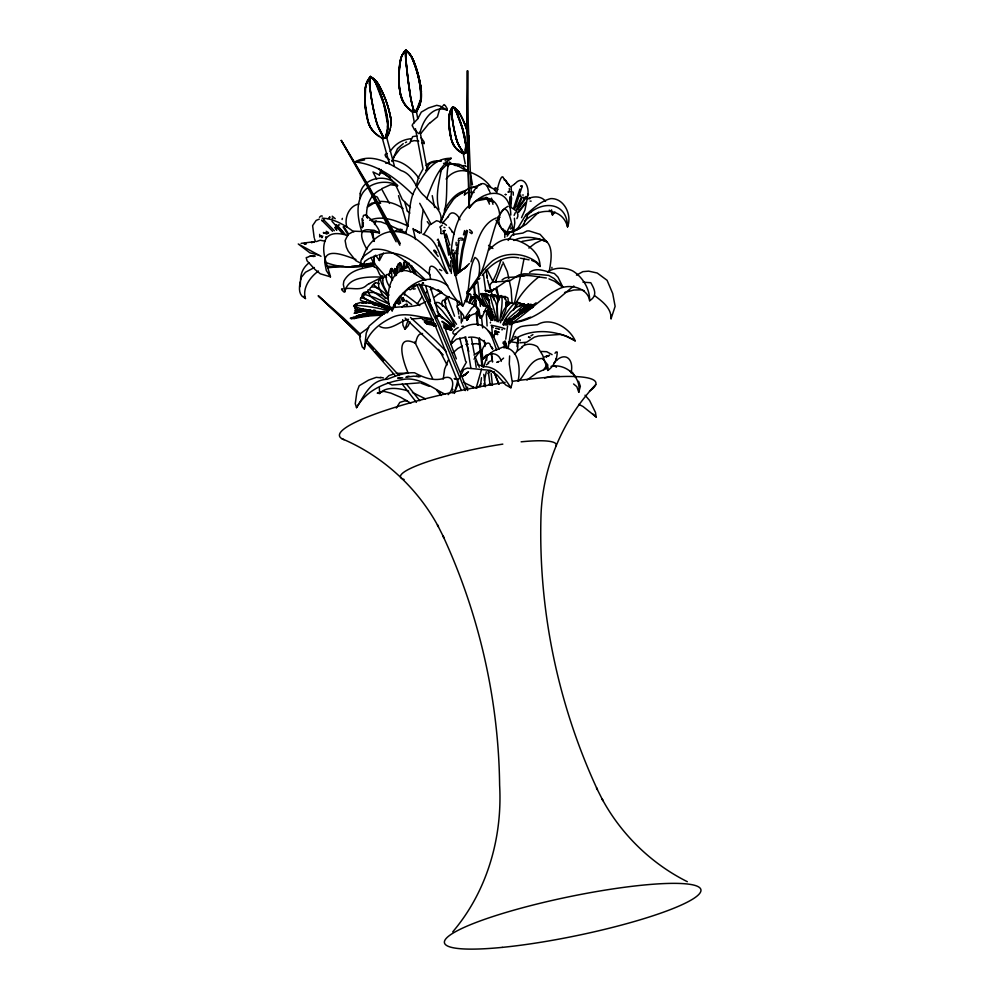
<?xml version="1.0" encoding="UTF-8"?>
<svg xmlns="http://www.w3.org/2000/svg" width="999" height="999" viewBox="0 0 999 999"><rect width="100%" height="100%" fill="white"/><g stroke="black" fill="none" stroke-linecap="round" stroke-linejoin="round"><path stroke-width="1.5" d="M509.915 196.84L509.79 203.858M510.651 196.578L510.526 203.696M385.751 137.862C391.658 123.114 383.391 98.189 375.412 82.143A22.14 12.775 84.4 0 0 372.714 78.646L370.167 76.536L371.241 77.085A22.677 22.215 12.2 0 1 379.008 85.402L379.046 85.352A22.677 22.215 11.3 0 0 371.253 77.11L370.354 76.611L367.932 80.195A22.14 21.666 15.8 0 0 365.896 85.215L365.597 87.3M471.416 196.716L468.256 123.227L467.507 70.654L467.157 123.327L469.38 206.081M396.453 275.237L396.453 274.488A35.152 32.268 -67.6 0 1 396.566 272.252M401.548 271.466A35.152 8.666 82.9 0 1 401.498 270.03C402.073 261.701 398.576 258.479 399.088 270.929M467.507 70.654L466.983 123.426L468.981 206.618M469.006 144.368A22.84 22.34 -38.2 0 0 468.656 136.576L468.556 136.601A84.753 82.917 -37.3 0 0 459.503 113.187A17.17 16.796 -38.2 0 0 453.521 107.193L452.722 106.868L451.073 109.665A16.771 16.371 -42.8 0 0 449.637 113.586C448.613 127.085 448.389 145.554 461.975 153.084M450.736 255.145L450.886 252.647M484.565 296.029L483.828 294.205L485.939 295.891M449.612 113.549L449.138 124.5L451.223 138.362M520.129 340.771L520.079 339.685M372.053 263.174L362.874 264.41L355.644 260.527L348.176 251.111L346.341 247.115L345.117 240.572L348.039 234.478L353.971 231.181L372.702 231.98L372.802 235.364M459.278 151.161L463.573 153.584L456.793 149.176L457.892 150.362M465.684 148.739L465.909 147.078M507.504 232.342C500.936 231.756 496.378 220.779 500.199 214.136M335.227 218.694L332.205 216.184M511.438 190.984L511.026 186.726L509.415 186.276M492.195 317.37C492.944 312.35 473.576 280.357 487.687 299.563A29.958 26.511 15.4 0 1 488.586 301.099L489.735 303.309M499.1 298.239L499.388 296.416A5.332 3.422 27.9 0 1 499.8 295.879L501.323 295.567L501.81 297.153M527.747 195.392C529.607 187.362 523.788 174.45 515.384 183.317M412 104.071L411.064 100.162A29.408 5.445 81.2 0 1 409.665 92.183A108.666 20.105 81.2 0 1 405.819 60.127A22.015 4.071 81.2 0 1 405.519 50.774L405.582 50.012L408.266 52.697M391.433 270.741L391.633 268.369L392.57 269.305A6.494 2.847 -78.7 0 1 392.757 269.98L392.807 270.467M420.841 99.051C421.441 84.415 417.357 69.743 411.338 56.518A21.503 15.972 85.9 0 0 408.416 52.61L405.806 49.987L403.196 53.409A21.503 20.117 72.2 0 0 400.999 58.117C397.914 76.099 395.679 101.523 413.099 112.113M400.611 60.14C398.264 73.676 397.415 90.422 404.145 103.571M506.443 304.395L505.869 309.19A32.418 3.209 -73.3 0 1 505.619 310.339L500.349 322.789M381.231 137.6L383.042 138.911L374.2 132.617L370.517 127.335L368.132 121.566L365.085 103.234L365.572 87.388M408.466 52.685L408.316 52.61A21.503 16.496 86.2 0 1 411.338 56.518C417.033 69.855 421.341 84.44 420.591 99.063M510.801 215.01C510.327 185.951 483.728 188.724 469.293 207.954C466.271 200.412 480.257 174.088 487.712 187.2M387.525 128.234L387.412 125.999M450.649 257.917L450.711 256.418M511.413 191.721L510.976 197.29M532.929 334.628L530.844 335.926M383.379 253.122L379.42 260.527L379.895 254.795M382.667 280.444L383.429 284.977A36.326 26.586 3.4 0 0 383.991 286.626L386.613 291.795A38.749 9.403 45.4 0 0 387.387 292.957L389.061 295.18M518.506 337.812C515.946 338.399 520.604 350.587 514.448 354.058M504.757 237.525L505.019 232.043L504.82 233.504M557.18 352.297C557.205 359.153 553.758 366.483 547.814 370.429L547.752 364.847L543.219 359.34M387.575 130.282L387.837 121.878A25.824 14.898 84.4 0 0 386.988 115.597A95.117 54.883 84.4 0 0 376.91 84.803A22.34 12.887 84.4 0 0 370.379 76.773L370.592 76.723M490.397 322.914L490.459 322.178M394.98 270.554L394.942 268.818L394.243 273.376M404.458 295.117L404.72 292.083M457.48 272.577L457.33 256.106L458.941 240.21M465.459 151.661L465.559 148.614L465.059 152.922M456.506 253.097L456.281 268.406M505.694 343.481L505.906 347.689M321.079 236.026L319.742 236.95L319.655 234.378M405.769 50.762L405.769 50.025L406.506 50.712A22.015 20.742 71.6 0 1 413.074 59.653A108.666 102.41 71.6 0 1 421.353 91.359L421.241 91.396A29.408 27.71 71.6 0 1 421.166 99.663L420.304 103.496M440.484 222.765C443.993 210.227 431.431 204.033 424.737 196.179C415.347 188.786 413.673 174.388 400.974 170.529C387.113 161.988 370.904 152.959 354.782 162.013C377.56 164.098 397.003 178.958 412.824 194.568M510.614 200.961L510.839 197.864M511.613 197.765L510.851 207.193M517.07 346.665L517.37 342.42M396.553 272.252C397.015 269.693 396.965 262.987 399.45 263.311M465.472 150.075L465.559 147.14M523.164 197.253L523.926 198.277L524.425 197.352M461.014 312.362L461.326 323.014M382.679 280.344L383.029 278.409M452.722 390.234L452.797 389.285M387.812 128.084L385.427 137.887M480.357 386.675L481.468 377.709M456.593 251.748L456.943 247.715M361.9 303.184L362.063 303.172A29.545 27.035 -28.3 0 1 363.911 303.109L366.071 302.472M401.423 270.492L401.835 267.282L401.261 271.453M527.697 196.054L524.962 210.077L521.528 217.67M379.345 387.575L379.583 393.506L377.26 393.156L383.778 391.346L390.821 393.094L400.374 397.152L410.764 403.146M525.062 306.231L517.532 313.961A32.418 21.054 -70.3 0 0 516.583 314.822L508.266 321.403M573.588 383.966L576.823 386.663L578.771 392.232L580.344 386.301L578.608 381.256M440.334 222.415C450.012 204.508 444.655 183.154 448.364 164.286M458.529 273.239L461.975 249.475L466.583 230.319L467.507 231.044L462.962 250.012L459.677 272.24M497.664 302.26A29.958 13.824 72.6 0 1 497.977 300.936C505.594 285.302 500.499 317.832 499.625 320.804M444.08 214.285L444.48 213.549M401.123 270.941L401.148 264.385M507.629 325.761L505.744 339.198M512.3 321.765L508.116 348.688M314.348 267.52L305.494 272.24L300.649 278.159L300.2 286.601M374.101 256.044L373.676 259.203M403.896 270.254L404.395 262.262L403.072 270.642M420.904 133.416L428.334 124.313A7.193 3.521 -53.2 0 1 429.558 123.189A8.117 3.559 -51.3 0 1 430.407 122.602M452.834 107.48L452.997 106.806L451.073 109.678A16.771 16.421 -33.6 0 0 449.625 113.574L449.775 113.611M496.99 321.616L497.377 308.841A32.418 17.37 -74.2 0 0 497.215 307.63L495.804 302.572A29.958 25.262 -15.7 0 0 495.192 301.086C483.379 281.668 497.415 315.259 495.829 320.08M385.764 138.049L387.162 132.193M362.749 226.074L363.012 223.888L362.575 226.81M420.791 97.028A25.075 18.631 85.9 0 0 420.654 90.884A92.345 68.619 85.9 0 0 412.637 59.378A21.691 16.109 85.9 0 0 405.706 50.3L405.169 50.912A22.015 16.633 86 0 0 404.37 52.585M390.696 127.11L390.909 124.9A30.282 29.67 12.2 0 0 390.447 116.683A111.925 109.64 12.2 0 0 379.046 85.39L379.046 85.352A111.925 109.678 11.3 0 1 390.434 116.721A30.282 29.67 11.3 0 1 390.909 124.95M509.49 186.601L509.74 186.301M389.21 275.249L389.935 271.104A6.494 2.11 -80.5 0 1 390.209 270.267L390.846 268.669L391.483 269.018M441.471 168.631C439.123 182.168 435.114 195.816 438.948 209.54M300.811 279.757C300.374 273.014 303.896 266.721 309.24 262.7M374.026 256.543L374.163 264.91L374.7 263.574L373.701 259.902M365.884 85.252L365.896 85.19A22.14 21.728 7.6 0 1 367.932 80.195L370.442 76.486L371.441 78.084M364.897 95.867L364.935 99.488M365.384 107.005L365.272 103.259M368.119 121.603L368.119 121.603A25.824 25.262 15.8 0 0 370.454 127.447M518.381 340.996L518.331 339.498M387.375 130.132L385.614 137.949M504.857 230.344L505.207 231.418M396.878 271.353L397.09 270.329M571.103 372.952C574.325 358.004 564.073 350.699 553.796 363.174M462.375 321.141L462.674 318.968M527.16 215.522C541.833 199.987 567.345 201.736 567.532 226.885C572.265 215.472 564.423 198.077 550.811 198.601C540.696 201.061 533.104 208.591 525.374 215.347M503.808 324.313C502.897 320.642 532.055 301.161 519.73 305.706M390.222 287.138C385.277 282.442 383.454 267.757 391.446 278.022A36.326 13.112 80.5 0 1 392.307 279.37L392.582 279.882M443.256 379.133L444.58 369.368L448.251 360.115M465.322 233.242L465.646 232.155M486.038 291.433L487.987 290.422M402.172 270.18L404.033 262L404.295 262.899M394.53 274.076L394.905 271.428A6.494 1.199 -80.8 0 0 395.005 270.504M496.665 193.244C496.74 190.871 501.411 170.879 503.683 178.496M452.385 392.907L452.497 392.207M423.189 210.215L421.503 221.204L421.241 232.992M386.288 136.026L394.355 165.834M419.817 103.034C426.236 83.367 409.078 129.483 419.692 105.195M419.98 133.254C422.352 120.891 432.717 104.558 447.09 110.102L447.29 108.816L445.317 105.619L444.093 104.583L443.419 105.207M408.179 373.077C403.871 363.698 393.256 332.38 415.509 343.269C416.595 339.36 417.545 333.167 422.565 333.504M469.767 302.235L472.377 297.09M362.462 258.828C365.921 245.167 377.934 232.655 392.083 231.506M386.064 136.001L386.001 137.425M453.371 107.48A16.921 9.216 68.3 0 0 452.859 106.955L453.459 107.28L452.797 106.943A17.083 16.696 -38.2 0 1 459.515 113.324A84.753 82.917 -37.3 0 1 468.668 136.676A22.84 22.34 -37.3 0 1 469.018 144.468L468.756 146.004L468.981 144.343A22.84 22.34 -37.3 0 0 468.631 136.551L468.543 136.576M509.19 188.611L509.602 189.61M387.412 295.254C387.187 292.869 375.087 275.112 383.454 278.034M396.778 271.403L397.177 269.056M440.734 222.103L443.806 214.91M401.123 270.567L401.685 268.519M362.312 227.672L362.325 218.394M524.138 258.217L521.178 273.239M497.677 302.272L497.115 307.068A32.418 5.844 -79.6 0 1 497.04 308.266L498.314 321.803M420.804 101.573L421.191 99.45L419.68 105.357L420.317 103.334M376.623 179.246L372.989 171.953L379.308 174.962C380.282 169.93 386.089 175.812 388.798 176.636M390.659 126.935L389.086 132.967L386.263 138.237L387.312 136.388M549.225 271.366C550.924 261.938 553.733 247.365 545.916 240.884M362.375 227.535L362.787 225.462M371.84 286.101L373.489 284.453L378.109 288.898M454.358 393.419L458.042 379.632M504.008 347.927L504.87 343.556M379.033 85.577A22.552 22.103 11.3 0 0 370.404 76.711L370.367 76.686A22.552 22.09 12.2 0 1 379.033 85.577L378.971 85.489A111.925 109.678 11.3 0 1 390.472 116.846A30.282 29.67 11.3 0 1 390.946 125.075A30.282 29.67 12.2 0 0 390.484 116.858M381.118 169.48L379.308 174.962M456.143 242.345C455.219 247.715 458.916 246.478 458.366 242.083M360.227 193.219C363.748 176.748 388.074 173.239 397.627 185.752L390.534 184.74L381.543 188.774L389.448 203.434M484.415 380.781L486.288 371.69M514.685 302.073L520.754 275.187M425.861 280.107C410.714 266.808 395.179 246.728 372.739 249.45C368.681 253.821 360.552 255.831 360.739 262.887L362.175 264.747L362.3 266.783L362.662 265.097M393.731 272.702L394.73 268.519L394.88 269.318M445.804 303.371L444.23 300.237L446.004 299.288M405.669 232.779C410.926 218.306 407.567 201.91 415.671 188.586M492.957 204.308L491.496 198.164M458.042 150.125L459.165 151.361M523.976 223.626L527.072 217.195L527.272 214.161L524.525 217.045L518.306 227.51L513.461 231.918L514.797 222.927L514.41 218.269M511.738 319.767L507.967 322.827L509.34 324.725M408.316 271.166C390.397 265.397 382.954 300.2 392.145 310.839C393.606 300.836 402.16 293.906 409.528 287.999M505.019 299.225L505.307 296.441L503.384 296.628A5.332 3.559 9.6 0 0 502.734 297.103L502.597 297.19M610.839 315.234L611.051 318.756L615.134 306.331L612.699 293.481L607.08 280.307L597.252 273.027L588.648 271.141L582.892 271.653L576.46 275.15M360.09 193.731L360.164 198.489M443.206 231.019L445.204 230.469L443.231 231.044L449.912 252.385M413.074 112.075L408.029 108.454L404.208 103.409M396.578 268.481L395.579 273.401A29.183 22.44 83.7 0 0 395.379 275.237M421.066 97.015A25.075 19.231 86.2 0 0 420.954 90.859A92.345 70.817 86.2 0 0 412.824 59.366A21.691 16.633 86.2 0 0 405.694 50.3L403.209 53.409A21.503 20.38 71 0 0 400.961 58.129L400.487 60.127M470.129 300.037L470.979 295.542A6.306 4.333 -51 0 0 470.891 294.817L469.592 293.556M325.512 237.213L326.061 236.751L326.198 237.5M368.656 327.61L359.827 334.003L359.852 338.549L362.237 346.99L364.335 349.026L366.233 333.067L369.106 326.036L382.654 314.548L391.97 308.042M469.443 192.295C467.445 191.221 463.536 196.753 464.722 193.706L464.797 190.859L469.255 188.112M383.004 136.875L384.103 138.461L377.997 126.411A30.282 12.662 72 0 1 375.512 118.394A111.925 46.791 72 0 1 369.842 86.513L369.88 86.364A22.677 9.478 72 0 1 370.279 77.16L370.567 76.661M389.061 274.45L391.009 270.766L391.421 272.64M429.57 269.568C429.395 262.65 436.163 268.032 437.45 270.492C446.728 281.718 451.136 296.715 462.712 306.193C471.84 291.483 466.783 271.291 474.975 257.455C480.919 260.289 479.92 270.866 478.446 277.123M385.964 137.25L386.313 135.876L386.113 137.387M463.536 153.659L460.564 152.11M518.019 381.306C520.891 368.718 518.968 347.764 502.672 347.202L493.419 351.011L482.879 359.103L482.005 351.173M392.008 278.396L391.546 271.166C394.218 269.181 395.304 273.876 395.616 275.824M370.017 77.485L370.442 76.436L370.067 77.26A22.677 9.403 72 0 0 369.73 86.401A22.552 9.428 72 0 1 370.379 76.711L370.404 76.698A22.552 9.353 72 0 0 369.88 86.513L369.905 86.401A111.925 46.791 72 0 0 375.587 118.207A30.282 12.662 72 0 0 378.072 126.224L384.178 138.274M370.229 77.46L370.467 76.573L372.714 78.646A22.14 12.125 83.9 0 1 375.324 82.155L383.916 104.745L387.6 124.026M469.705 301.71L469.255 303.396M369.867 86.413L369.805 86.389A111.925 46.441 72 0 0 375.399 118.269A30.282 12.562 72 0 0 377.872 126.286L382.217 135.427M429.046 168.244L425.961 170.579L428.596 165.072L430.644 162.999L441.034 160.552M390.272 128.933L388.274 134.803M396.765 267.757L397.152 266.583L397.614 267.257M501.098 259.752L496.653 273.102L492.382 282.168M466.733 150.025L466.046 152.422L466.92 150.1M466.783 150.162L466.009 152.298L466.808 150M470.979 261.888C476.386 246.341 479.233 224.85 496.316 217.932M391.333 271.104L392.132 269.98L393.618 271.316M365.871 110.577L365.397 106.943M388.823 275.2L390.047 272.265L391.333 272.015M500.874 317.158L502.11 313.511M455.244 378.633C451.673 378.034 458.079 380.457 459.215 378.534L463.773 369.53L467.145 368.107L490.409 370.367L497.052 374.987L505.669 384.927L510.901 387.774L512.35 382.704L509.29 364.086L509.627 355.944M507.23 306.468L508.129 302.597A24.875 14.323 -42.2 0 0 508.254 301.448L508.004 298.401A5.332 3.546 20.1 0 0 507.567 297.677L505.544 296.89M429.607 269.405L429.183 272.203L430.631 279.108M374.513 224.488L376.099 220.841M378.584 280.469L378.633 286.201A30.145 22.989 1.3 0 0 379.021 287.625L380.956 292.12A32.155 9.765 46 0 0 381.556 293.132L384.677 297.452M407.704 321.341L404.97 329.295L402.934 325.174L402.672 319.618M440.834 229.27L440.834 233.054M454.557 316.246L447.614 297.502L448.951 296.541M426.635 198.876C432.355 184.141 437.824 167.894 451.248 158.317C433.166 157.705 424.063 173.801 416.358 187.437M342.769 288.886L341.583 288.911L341.795 289.822L343.806 291.933L344.867 291.758C348.189 275.562 369.68 277.023 382.704 277.01L382.904 275.936C378.109 277.21 379.308 268.032 374.275 266.82M513.623 208.316L519.88 189.061M514.772 208.916L522.252 186.064M373.726 262.375L373.089 261.438M490.422 296.104C492.132 292.02 494.68 297.802 494.205 300.15M502.497 264.148L495.279 281.918M336.725 225.262L335.826 225.612L336.201 224.837M483.778 366.496L487.699 354.682M493.556 336.95L495.741 331.918M521.203 304.283A5.332 1.374 -19 0 1 522.152 303.958L520.604 303.484M416.208 186.151L418.431 177.36L423.027 168.931L415.434 128.671M424.038 234.003L429.508 225.137L436.588 220.704L443.069 222.652L446.491 225.212M466.371 301.848L469.168 294.081L467.495 294.068M370.816 264.76L371.578 264.81M482.155 350.774C482.729 345.891 489.235 338.798 490.684 346.378M494.018 288.636C494.118 291.146 487.3 293.356 487.549 290.434M503.546 343.394L504.308 345.08L505.369 345.229C503.234 335.414 507.392 345.841 506.918 348.464M505.307 341.283L504.557 341.72M383.129 278.084L385.177 276.273M415.959 111.863L419.405 104.808L420.067 100.936M421.79 318.344L422.789 319.38M488.511 300.999L489.91 306.056A32.418 19.655 -81.7 0 1 490.247 307.305L493.706 317.582L493.356 315.01M595.766 384.578C562.112 420.042 542.207 468.056 540.958 516.933C538.411 610.614 558.029 704.695 597.439 789.697L596.503 787.874L602.946 800.686L601.96 798.738C621.091 834.252 651.248 863.673 687.337 881.692M362.3 266.783L364.835 261.313L369.48 258.254M482.729 294.143L483.816 294.63M378.633 280.307L380.332 278.846M379.583 393.506C386.089 385.976 399.837 388.236 408.678 391.146M516.895 218.631C520.566 212.425 513.661 208.791 509.253 206.593M406.88 261.888L405.544 268.019L408.029 267.183M364.335 349.026C366.233 334.353 378.309 324.176 390.809 318.057C403.496 311.201 418.019 316.995 431.306 318.544M465.884 153.109L467.869 148.863M467.332 150.412L467.894 148.888M467.095 318.906L467.407 318.144M531.168 201.136L530.057 201.111M392.382 160.127L397.502 148.676L403.246 143.656M466.908 320.342L468.818 316.308M502.185 313.311L503.059 311.288A32.418 9.203 -78.1 0 1 503.558 310.302L506.131 306.531A29.958 21.166 57.9 0 1 507.055 305.532L511.563 302.697M418.918 107.143L419.617 105.22M409.902 321.803L408.229 325.761L404.97 329.295M458.966 240.447L458.079 240.21M453.496 107.155A17.17 16.796 -37.3 0 1 459.478 113.199L459.503 113.249A84.753 82.892 -38.2 0 1 468.668 136.676A22.84 22.34 -38.2 0 1 469.018 144.468M514.135 215.359L515.309 212.65M516.495 209.99L522.19 197.527M479.32 276.011C489.348 261.676 502.922 163.399 513.773 235.352M516.92 207.043L521.49 197.115M469.18 316.146L467.569 319.493M451.236 250.137C453.296 234.078 456.63 215.547 469.88 205.02M500.499 213.424L503.958 208.953L507.767 206.368M314.173 237.675L312.612 225.649L316.159 220.417L319.305 219.106M474.038 304.982L474.85 303.421M469.068 315.809L469.493 314.897M521.64 347.115C525.886 343.032 532.717 343.606 537.437 346.653L542.682 355.282L547.814 370.429M458.441 383.416L453.971 392.982M510.589 321.828L512.05 320.554M476.073 300.624L475.037 302.784A28.834 4.858 -66.6 0 0 474.3 304.445M379.245 136.638C376.798 135.377 368.643 127.348 368.144 121.516M467.232 319.593L469.355 315.434M466.658 151.798L467.32 150.325L465.846 152.984M447.802 207.567L444.892 212.762M512.837 323.127L511.313 324.725M445.542 300.087L445.604 299.962A3.646 3.222 -29.7 0 1 446.103 299.25M460.826 371.853L466.508 361.975M439.785 108.641L437.425 116.846L430.407 122.615M453.109 106.93L454.295 108.367A16.771 7.23 81 0 1 456.031 111.001L462.387 127.959L465.809 144.043M503.346 341.87L503.046 343.281M465.147 234.153L463.474 234.79L464.61 230.569M467.257 320.142L468.793 316.908A29.958 23.964 21.9 0 1 469.268 315.921L469.742 315.072M329.895 217.258L328.946 217.807L329.795 216.933M438.074 239.323L437.287 240.022M418.856 107.005L415.572 111.726M466.083 337.187L456.418 339.173L450.674 344.405C453.409 331.905 468.731 320.542 481.456 325.362C490.909 329.695 493.256 341.034 496.628 350.075M511.051 223.539L506.056 233.741M396.303 408.079L399.837 402.385L405.644 400.611M512.999 322.814C537.999 319.892 555.269 300.487 573.851 285.976M466.908 318.057L467.569 316.808M453.221 143.956L453.871 145.442M387.337 136.563L388.249 134.628M469.58 303.097L469.867 302.56A28.834 27.61 -65.2 0 1 470.791 300.999L473.601 297.14M511.088 303.109L509.59 302.247L508.191 304.108M471.94 303.771L474.213 299.787M522.652 304.683L523.926 303.708L519.955 305.282M475.399 284.066L477.922 278.709M476.061 388.386L481.63 368.981M405.769 50.112L405.332 50.899A22.015 16.683 86.1 0 0 404.533 52.572M502.559 320.192C502.797 317.57 519.143 293.581 515.059 307.642A29.958 7.58 -42.9 0 1 514.473 308.716L514.21 309.103M508.129 240.459L511.688 235.502A5.607 5.519 67.9 0 1 512.824 234.79A6.331 6.219 87.2 0 1 513.661 234.453L522.864 233.079L526.972 230.956L529.07 230.906L540.072 234.34L546.853 241.833C536.95 237.412 523.988 235.015 513.911 240.484M467.107 169.618L466.733 170.729M502.784 324.538L505.756 318.406L509.827 312.887A32.418 18.669 -77.6 0 1 510.614 311.988L514.51 308.579A29.958 24.8 40 0 1 515.821 307.692L519.642 305.744M515.996 302.884C521.74 292.645 529.932 283.803 539.198 276.598M430.357 287.05L439.148 316.059M417.507 303.609L421.74 297.053M490.159 193.044L489.972 192.382M408.166 108.267L405.369 105.132M418.057 108.704L415.946 112.025M452.597 142.532L451.935 141.084M415.846 111.938L420.005 102.885M554.969 212.05L552.484 215.035L551.56 209.865M517.157 209.365L526.136 196.378M517.694 209.84L526.585 196.978M415.746 111.801L419.405 104.808M519.73 306.243L520.816 303.996A5.332 2.985 3.7 0 0 520.704 303.409L518.993 302.722L513.848 308.728M519.155 380.744C525.911 373.189 530.769 358.653 542.32 358.454L542.757 358.903M543.606 369.817L546.903 365.147M440.109 171.778L440.609 171.029M474.038 359.228L478.683 352.722L480.869 351.773M513.973 309.465L513.461 310.227M494.892 296.253L494.842 294.83L496.603 295.854A5.332 2.835 37.6 0 1 497.215 296.603M469.293 207.954C479.383 192.757 497.814 194.942 499.687 214.81M473.014 387.013L473.076 388.349M444.28 210.127C449.138 201.598 455.619 192.432 465.946 190.559M452.497 341.833L450.674 344.405M433.828 250.262L434.727 250.237M509.765 227.697L510.202 227.035M476.573 282.242L467.569 292.907M406.743 106.743L412.987 112.238L408.104 108.292M482.879 359.103L486.014 355.282L490.859 353.871C495.779 352.872 500.324 356.481 501.198 361.426M493.119 295.267C495.729 294.493 497.315 298.913 498.089 301.086M480.844 383.778L478.421 387.3M518.206 211.875L525.549 202.485M518.618 212.362L525.861 203.097M523.751 223.901C520.554 230.707 511.813 230.332 507.017 234.041M465.459 142.495L462.212 127.997L455.981 111.001A16.771 6.768 80.5 0 0 454.295 108.367L453.846 108.079A16.921 9.216 68.3 0 1 454.383 108.591A16.921 9.715 67.7 0 0 453.921 108.004L453.096 107.268M323.601 233.254L323.414 232.455L326.948 234.116M466.983 293.556C474.775 282.105 481.918 270.254 492.37 260.976C506.143 251.099 525.437 252.747 538.174 263.311L540.034 266.471C540.397 252.023 524.999 241.396 512.362 239.348C502.634 237.75 494.892 243.843 488.648 250.299M519.592 311.001L529.22 305.382L523.701 306.98M453.459 107.28L452.547 107.355A17.17 9.628 68 0 0 451.835 114.473A84.753 47.502 68 0 0 456.206 138.599A22.84 12.8 68 0 0 459.053 145.991L464.098 153.409L461.513 149.9M392.145 310.839C401.448 288.736 424.912 268.544 447.802 285.776M516.92 315.135L517.919 314.36A32.418 29.446 -63.5 0 1 518.718 313.698L526.56 308.691A24.875 14.136 -40.4 0 1 527.884 307.992L529.92 306.718L528.995 306.718M418.781 133.629L414.385 129.683L412.412 125.886M441.121 170.367L446.291 165.06C448.076 167.994 451.698 161.513 449.65 162.225M452.747 931.83C487.075 891.545 502.534 837.711 499.625 785.251C498.613 699.35 479.07 613.798 442.944 535.851L443.881 537.674L437.437 524.862L438.436 526.798C417.42 487.724 382.967 456.106 342.095 438.798M478.783 279.495L479.882 278.109M523.151 305.082L523.314 304.857A5.332 2.485 -8.1 0 0 523.563 304.358L522.402 303.783M380.619 377.772L376.286 377.347L368.606 380.095L359.203 385.739L356.905 391.908L355.257 403.683L356.531 407.654C364.36 395.592 370.442 379.907 387.325 379.245C395.966 375.799 405.169 372.327 414.573 372.764C423.226 377.41 431.905 380.894 441.883 378.933C454.557 372.34 455.319 387.624 448.176 394.642M360.539 298.251L360.477 300.012A6.531 4.021 -22.2 0 0 360.901 300.462L364.685 301.848A29.545 2.423 12.7 0 0 366.096 302.26M440.871 107.742L442.719 106.106M465.746 193.356L464.298 195.03M501.648 296.029L503.671 296.765A5.332 3.134 36.5 0 1 503.946 297.153M442.482 233.616L441.083 233.666M507.142 236.151L509.915 232.18L512.212 231.268M474.937 284.752L472.015 287.525M461.151 302.547L458.791 305.095C451.823 306.131 466.633 314.91 463.374 317.944L466.171 318.556L472.077 314.735L478.746 312.387M405.706 50.874C406.818 51.798 405.169 48.601 406.231 51.573L405.694 50.337A21.891 16.596 86.1 0 0 404.47 52.722M465.447 144.006L465.409 140.784A19.555 8.442 81 0 0 464.66 136.151A72.028 31.081 81 0 0 457.055 112.987A16.921 7.293 81 0 0 452.859 106.968L452.672 107.505A17.17 7.143 80.7 0 0 452.597 108.192M509.89 319.068L507.18 321.928M459.315 301.286L458.866 302.01M391.945 161.413L394.68 155.794L399.625 149.438A7.405 5.007 -63.7 0 1 400.874 148.327A8.367 5.307 -60.9 0 1 401.76 147.765L409.74 143.269L412.674 136.613L416.87 135.964M405.544 268.019L406.955 266.371M436.051 318.144L436.988 315.721M547.502 272.04C554.695 267.083 565.059 267.245 572.564 270.841C582.38 276.686 589.959 288.723 589.66 300.736C597.964 295.454 594.38 289.161 590.809 282.729L582.966 282.168M529.47 305.369L530.981 304.358L529.507 304.533A5.332 1.099 -22.1 0 0 528.546 304.907M482.18 275.537C490.509 264.148 504.183 254.695 518.856 257.929M475.274 305.232L475.911 304.533M356.531 407.654C365.696 391.158 383.766 382.754 401.598 379.745C417.832 375.924 431.618 387.612 445.254 394.343M464.747 318.394L471.528 308.266L473.951 306.243L476.461 306.493L478.971 309.49L480.394 318.231L482.455 316.433L486.088 307.854L488.986 305.819L487.412 311.376L483.941 311.613M531.106 305.107L531.505 304.533L530.706 304.67M474.313 387.562L463.536 382.367M319.43 217.27L321.141 215.871L322.327 216.071M442.345 223.277L447.977 216.97M426.036 292.957L427.472 291.446M457.717 273.189L467.445 265.672L465.584 267.545L463.648 269.043L469.355 263.549M465.584 267.545L467.47 265.559M510.839 319.218L507.829 322.053M532.704 305.731L533.466 304.945M473.651 297.078L473.801 296.928A6.306 2.935 -56.3 0 1 474.425 296.378L475.012 295.891M507.455 323.064L516.783 315.247M506.231 319.118L504.72 320.654M507.342 323.177L505.993 324.513M555.831 352.372L554.969 353.234M426.098 165.384C429.395 161.776 435.901 159.965 441.083 161.314M425.961 170.579L427.272 169.293M392.869 232.605L397.14 229.957L400.861 229.171M398.963 231.356L402.222 229.47M472.614 297.814L473.239 297.702A3.659 1.761 -58.7 0 1 473.289 298.152M488.049 373.576L491.108 370.679M514.922 183.754L514.348 184.266M556.106 352.048L557.167 352.285M316.421 241.583L320.105 240.222L324.925 241.171M506.718 322.565L509.552 319.955M503.508 325.387L510.102 320.067M507.667 321.878L511.038 319.068M528.995 306.918L529.97 305.619L528.933 305.769M491.446 295.229L492.457 295.155M508.454 231.918L506.705 233.466M501.461 359.99L503.571 358.117M326.448 266.221L356.643 267.058L373.826 264.935M477.634 387.462L476.685 388.136M511.513 318.993L508.578 321.516M538.736 212.175L526.173 224.263L516.57 230.045M444.93 227.547L443.968 227.322M505.919 324.812L524.775 310.776A29.958 18.282 -39 0 1 526.361 309.977L532.38 306.955L523.638 310.976M507.604 322.627L511.413 319.255M483.379 367.37L484.265 366.608C496.491 366.633 504.895 378.234 510.901 387.774M385.289 379.108L388.923 375.599L393.843 373.988M529.907 307.942L530.744 306.83L528.234 307.867M508.491 321.678L514.66 317.407M507.017 324.026L512.112 319.93M528.871 307.03L525.162 309.353A29.958 10.727 -42.2 0 0 523.688 310.327L523.026 310.751M511.238 186.538L512.087 185.826M428.096 301.423L430.207 299.663M506.68 324.313L506.018 324.85M367.282 263.898L370.267 264.585M342.095 219.505L342.332 218.369M502.597 297.365C505.357 296.478 506.493 300.786 506.418 302.984A29.958 19.605 -39.3 0 1 506.443 304.395M512.012 318.281L514.647 316.246M520.791 195.067L520.104 195.991L520.741 196.453M527.435 199.126C532.966 195.916 541.695 195.829 545.554 201.411M519.717 311.226L524.388 307.954M507.654 323.376L518.831 315.11A32.418 29.146 -74.6 0 1 519.942 314.26L524.812 311.039A29.958 11.289 -44.3 0 1 526.223 310.165L529.745 308.067M466.633 291.995L470.579 288.886M448.214 216.795C451.061 209.091 457.954 214.186 459.965 219.78M510.914 324.937L514.91 322.04L521.141 320.567M517.657 350.686L522.514 347.14M527.16 307.917L532.33 305.444L530.169 306.156M466.083 388.286L467.744 387.162M461.6 270.23L459.627 271.753L463.548 268.793M434.315 297.153L438.274 294.118L442.132 292.682M536.088 302.822L529.907 307.18M530.457 305.669L527.26 307.555A24.875 10.127 -41.1 0 0 526.835 307.829M452.809 352.959L457.717 348.576L462.25 346.054M515.322 316.333L511.825 318.818M523.101 311.725L533.478 306.768L531.805 307.879M517.02 315.696L518.181 314.835A32.418 32.155 -72.9 0 1 519.368 313.998M367.37 207.105L375.412 202.285M461.9 193.157L457.105 196.204M515.846 316.558L516.583 316.021M526.985 380.057L537.15 372.664L547.764 367.957M452.048 114.373L451.948 114.473A84.753 47.74 68 0 0 456.343 138.549L456.206 138.624A22.84 12.862 68 0 0 459.14 146.079L459.865 147.452L459.153 146.066A22.84 12.8 68 0 1 456.318 138.674L456.343 138.561A22.84 12.862 68 0 0 459.19 145.929L462.312 151.236L460.689 148.639M510.864 323.738C527.522 313.124 540.884 297.777 558.716 289.011C569.255 283.279 587.862 287.787 589.66 300.736M464.11 375.187L468.481 371.878L463.136 375.699M385.839 163.386L389.135 162.225M448.251 206.955L453.484 199.35L456.78 196.266M514.023 184.528L513.061 185.152M486.413 364.835L488.623 363.261M531.655 307.292L526.173 309.415A29.958 23.264 -27.8 0 0 524.487 310.289L519.093 313.511A32.418 31.856 -78.3 0 0 517.919 314.36M451.748 114.51L451.96 114.46A17.17 9.678 68 0 1 452.684 107.293L452.759 106.905A16.921 16.571 -33.6 0 0 449.163 116.121A72.028 70.542 -33.6 0 0 451.885 141.234A19.555 19.156 -33.6 0 0 453.783 145.529L456.743 149.313M531.605 306.218A5.332 0.912 -21 0 0 532.23 305.831L531.992 305.694M530.581 317.158L521.316 320.529M470.517 188.262L481.068 184.44M473.888 354.995L481.318 350.187M488.074 362.537L490.497 361.014M471.665 297.477L471.815 297.377A3.659 1.661 -58.6 0 1 472.365 297.128M506.468 232.355L505.856 232.942M522.739 310.439L524.725 309.141M513.174 319.193L519.043 315.047A32.418 32.13 -30.9 0 1 520.229 314.198L525.624 310.976A29.958 17.557 -35.1 0 1 527.272 310.102L531.555 308.017M416.208 285.477L410.389 289.735L407.867 288.948M502.085 279.857L504.208 278.459A10.265 9.116 -25.1 0 1 506.53 277.56L513.573 277.073M510.514 229.033L513.011 227.347M507.754 280.132L492.769 290.334L488.511 291.908L492.007 290.547C489.223 288.773 489.135 284.615 491.77 282.642A10.265 5.495 38.8 0 1 493.106 282.068L509.627 280.894L519.268 274.812L523.926 273.826L533.741 274.063L548.588 275.374L554.033 278.459L562.862 287.125L557.991 277.135L554.333 273.451C546.366 271.915 536.863 266.533 529.582 272.427M527.572 304.533L528.608 304.146L524.525 306.169M522.989 305.794L524.313 304.807A5.332 1.961 -14.7 0 0 524.687 304.37L523.763 303.996M509.565 191.97L507.967 192.045L509.328 190.846M524.475 221.316C537.15 208.092 562.25 206.219 567.532 226.885M514.448 303.596L515.971 302.697A5.332 2.697 -4.5 0 1 516.895 302.41L517.182 302.297M390.159 151.473C395.03 144.143 401.935 139.51 411.376 138.686M525.149 308.866L525.998 308.329A24.875 10.127 -41.1 0 1 526.423 308.092M520.429 313.311L522.415 312.1M462.062 193.069L463.361 192.27M530.432 212.125L531.281 211.601M510.089 343.156L509.602 342.882M318.506 271.016C310.264 276.873 302.06 288.124 305.444 298.539L301.973 296.104C298.526 292.307 299.363 286.526 300.187 281.868M543.281 239.348L535.264 243.219L528.883 248.077M380.681 189.66C370.217 194.293 365.821 206.144 366.658 216.995M510.564 324.101L509.94 320.716M528.508 304.258L523.439 305.682M437.137 315.634L439.697 314.498L440.734 315.547A29.483 10.602 52.5 0 1 441.62 316.521L454.233 327.222M522.914 309.59L523.838 309.078M514.323 337.038L515.871 336.463M463.586 375.711L465.884 374.413L462.599 376.173M523.738 309.69L525.424 308.753M446.116 179.046C450.924 172.665 459.253 169.168 466.87 171.266M410.601 287.3C421.191 280.557 432.629 288.286 442.27 292.982M531.468 306.243L529.682 307.105M489.298 291.833L488.948 290.697M405.469 142.57L406.556 141.995M438.274 246.004L439.123 245.155L438.773 242.507M421.403 91.334L421.303 91.371A108.666 102.535 71.5 0 0 413.012 59.628L413.136 59.59M456.281 138.586L456.331 138.574A84.753 47.74 68 0 1 451.91 114.548L451.898 114.498A17.083 9.565 68 0 1 452.847 106.918L452.834 106.893A17.083 16.708 -37.3 0 1 459.515 113.324M532.842 307.005L531.518 307.168M458.504 238.549C463.586 236.463 464.822 241.159 460.726 239.947M525.024 306.356L528.309 304.945M392.132 160.664L392.907 160.302C403.658 161.388 412.724 169.743 419.056 178.434M433.254 288.324L430.357 289.61M369.218 204.52L369.88 204.221M370.691 257.804L377.322 255.394M435.839 317.457L439.822 314.722L438.149 312.587M369.393 283.591L379.845 278.284L382.317 277.959M425.562 301.686C415.584 308.167 404.071 305.956 393.294 307.58M526.935 307.505L527.572 307.23M527.147 308.941L530.781 307.455M499.175 361.326L496.79 362.362L498.226 361.913M370.929 203.684L371.64 203.371M526.798 304.87L523.838 306.119L522.877 305.407M328.521 233.316L325.911 232.779M387.2 153.459L385.514 154.233A8.367 2.86 28.7 0 0 385.252 154.558A7.405 2.51 32.6 0 0 385.152 155.22L386.064 157.13L389.473 159.69M356.056 306.693L354.807 307.717L357.467 307.904M402.26 270.167L402.322 270.142A35.152 26.823 83.3 0 0 402.085 270.916M369.655 220.255C382.654 214.91 396.466 220.841 408.404 226.211M544.505 356.918L547.952 355.806M372.015 203.184L376.211 202.285L380.494 203.321L377.322 197.103L373.089 195.267M546.778 356.281L547.415 356.031L546.266 356.381M442.245 225.125L439.897 227.023L440.784 228.646M509.053 342.794C527.947 327.684 555.007 328.758 575.199 340.846C569.692 327.797 550.536 316.496 537.375 324.725C531.868 325.312 526.186 325.287 520.816 326.661A9.266 9.078 86 0 0 518.868 327.722C512.062 330.557 514.335 340.497 508.528 342.158M464.535 136.101L464.41 136.101A72.028 29.071 80.5 0 0 456.893 113.024A16.921 6.831 80.5 0 0 452.859 106.968L452.884 106.955A16.921 9.715 67.7 0 1 453.396 107.467M451.248 158.317L445.079 160.265M435.926 316.159L439.435 315.784M366.521 292.482L364.822 294.418L375.187 297.814L388.524 303.896M522.14 241.358L538.049 238.686L546.853 241.833M355.956 304.183L354.046 305.369L356.218 305.594M353.309 317.357C339.822 321.066 375.936 312.799 381.693 314.772M546.141 356.493L548.439 355.744M378.796 254.907C398.314 247.427 416.196 262.912 429.945 274.912M357.555 309.503L355.02 310.776L362.088 309.39M353.396 317.332L358.966 315.746A36.326 27.735 1.2 0 1 361.176 315.309L368.643 314.298A38.749 38.349 -20.2 0 1 370.367 314.223L384.103 314.235M362.999 296.441L360.939 297.727L364.76 298.701M514.473 277.21C524.95 273.414 535.789 276.773 546.341 277.984M513.798 230.956L515.384 230.494M327.672 267.782L343.356 266.296M382.929 312.088L369.867 312.824L356.181 316.084L362.887 314.323A36.326 21.229 8.9 0 1 364.922 313.923L371.903 312.849A38.749 37.05 71.2 0 1 373.564 312.749L384.24 312.088M512.874 231.231L509.103 232.305L506.543 234.253M497.602 217.72L500.112 217.208M355.619 310.814L355.082 311.164L357.505 311.176M396.191 373.389L407.48 373.164M364.323 264.323C351.411 268.456 337.537 267.17 325.212 262.188M366.858 292.382L374.138 292.532A35.602 29.995 -85.8 0 1 376.011 292.994L381.905 295.317A37.737 15.959 44.6 0 1 383.204 296.029L387.45 298.751M360.976 314.885L366.72 313.311A36.326 23.701 -26 0 1 368.881 312.874L371.89 312.3M564.572 292.507L573.888 290.022L580.894 289.81M360.864 314.91L358.491 315.497M544.58 377.947L552.285 376.099L559.465 376.473M411.588 102.21L411.176 100.3A29.408 5.445 81.2 0 1 409.815 92.308L409.915 92.145A108.666 20.479 81.2 0 1 406.044 60.09A22.015 4.146 81.2 0 1 405.769 50.737M409.802 92.158L409.827 92.158A29.408 5.544 81.2 0 0 411.276 100.137L412.887 107.567L412.312 105.719M471.728 344.006L476.411 343.644L480.119 344.505M351.723 318.506L351.086 318.669L354.345 318.544M509.29 342.108L510.114 341.908A9.266 2.085 22.3 0 1 511.313 341.92L518.206 342.857M354.782 162.013L356.643 161.563M358.191 315.572L357.43 315.871M354.508 305.607L353.596 306.193L354.545 306.868A6.531 3.097 -13.5 0 0 355.169 307.093M355.394 307.967C352.909 310.065 360.389 309.765 362.162 309.715A35.602 9.665 6.4 0 1 364.348 309.777M422.365 283.279L423.576 282.992L422.327 283.229M357.405 303.796L356.855 303.933A6.531 2.398 -10.9 0 0 355.981 304.208M313.973 241.858L312.013 242.307L314.573 241.733M367.058 311.651A35.152 6.643 15.2 0 0 365.472 311.538L361.675 311.213A30.145 18.831 7.9 0 0 359.977 311.638L354.133 313.261L367.595 310.364A32.155 31.231 78.3 0 1 368.981 310.289L370.916 310.202M465.522 142.395L465.596 144.081M357.967 161.289L364.548 159.89M388.436 311.613C386.725 308.216 338.087 301.536 361.089 308.753M511.725 302.66L513.798 303.209M476.061 200.961L486.85 198.926L493.194 202.185M359.852 302.647L356.256 303.871L356.193 305.02M517.32 302.26L518.993 302.722M315.172 241.583L301.111 243.356M375.162 282.842L373.489 284.453M361.675 311.263L370.055 310.19M366.158 309.765L364.285 310.027A30.145 14.386 -5.6 0 0 362.412 310.327L357.592 311.164M379.483 201.436C387.737 201.136 396.303 203.634 403.072 208.566M359.865 264.585L361.65 264.26M405.781 377.247L413.823 376.161L418.843 376.673M410.564 141.608L414.248 140.622L418.743 141.171M359.965 302.622L365.634 302.322A35.602 32.58 -59.6 0 1 367.757 302.46L374.538 303.634A37.737 25.587 40.5 0 1 376.036 304.096L389.298 310.314M367.12 310.364L364.573 310.826A30.145 19.181 -22.5 0 0 362.749 311.226L355.12 313.149M358.891 204.033C349.3 205.594 343.943 217.982 346.865 227.035M354.458 318.531L360.314 317.282A36.326 19.555 -10.1 0 1 362.575 316.908L370.042 315.884A38.749 37.612 -53.7 0 1 371.74 315.784L382.18 315.097M387.612 123.913L387.612 126.136M406.993 376.511L409.053 376.186M413.324 289.148L415.259 288.848M304.945 243.968L306.306 243.756L304.171 243.943M364.822 294.418C359.877 297.09 368.781 300.886 371.178 301.636A31.319 13.324 37.1 0 1 372.34 302.135L382.18 305.157M422.852 234.241C438.648 238.773 440.397 260.914 447.739 273.526M421.94 318.107L411.85 319.018M364.398 294.38L362.4 293.943L361.875 296.041A6.531 4.408 -31.2 0 0 362.15 296.628L365.085 298.751A29.545 8.591 14 0 0 366.446 299.513L366.708 299.625M551.061 366.371C565.946 363.049 581.58 377.385 578.771 392.232M338.236 224.887L339.623 224.925M515.559 276.935L524.962 275.749M470.179 188.137L473.901 186.85L476.985 187.962M433.104 319.43L424.4 318.244M375.424 282.804L375.949 282.779A6.531 4.52 -37.7 0 1 376.723 282.829L379.033 283.803M322.128 218.119L327.173 218.619M507.979 301.91L509.128 302.447M501.773 329.732L502.509 329.67M400.824 377.847L397.714 378.097L402.684 377.809M507.167 233.154L507.367 232.442M461.388 165.834L463.948 165.647A6.331 3.721 -36 0 1 464.635 165.709A5.607 3.422 -40.2 0 1 465.497 166.009M309.44 256.131L315.322 256.131M345.404 288.549C352.684 287.65 360.989 291.159 366.995 285.002A8.367 2.36 -23.8 0 1 367.882 284.428A7.405 2.51 -22.3 0 1 369.38 283.579M468.568 337.325C475 336.313 481.755 338.686 486.076 343.594M366.533 291.87L366.308 291.895A6.531 4.071 -23.1 0 0 365.409 292.033L363.511 292.645L363.099 293.856M465.809 344.318L468.169 344.243M519.842 342.832L526.585 342.207L534.49 337.1L538.561 335.989L560.901 334.39L564.86 335.589M465.559 145.529L465.871 147.19M366.483 309.515L364.36 309.665L367.445 309.815M371.903 221.154L380.919 221.865L388.324 224.7M371.054 265.247L351.71 266.296M384.478 311.488L382.043 311.601M425.936 321.291L430.219 321.553A28.259 22.652 42.5 0 1 431.318 321.728M405.631 400.624L407.018 400.649M447.714 163.312L443.556 163.361M388.723 303.671C385.776 300.437 359.116 279.183 370.654 296.341M363.124 217.033C363.199 208.779 380.956 228.946 379.37 232.879L372.702 231.98M435.252 323.913L424.625 322.29L426.136 323.201A6.081 2.223 13.1 0 0 427.197 323.626L432.155 324.6A28.259 11.601 6.8 0 1 433.866 325L436.176 325.512M311.476 256.006L310.477 256.006L312.837 256.219L311.114 256.069M524.962 344.48L524.475 343.968L525.349 344.218M489.098 384.203L492.557 384.74M470.916 192.407L474.163 192.432M465.709 147.215L465.821 143.943L465.871 145.629M392.994 231.518C408.116 231.094 421.191 241.396 430.619 252.41M457.654 301.723L456.256 299.925M365.746 303.109L366.508 303.134M388.186 308.279L381.168 306.468M522.964 195.329L523.014 194.705M477.797 364.885L482.03 365.784M449.113 163.224L455.831 164.66L466.108 170.529M379.27 203.259L380.494 203.321M413.037 272.452L423.913 279.982M309.066 256.743L306.206 257.655L307.055 260.839L315.06 269.555L320.254 273.776L330.469 276.848C327.385 264.485 319.705 250.225 326.311 238.049C331.78 231.481 340.859 233.591 348.039 235.514M435.939 325.836L433.316 325.774L435.714 325.974M366.995 311.626L372.739 312.088A37.138 27.073 52.3 0 1 374.15 312.275L384.565 313.199M434.128 323.888L432.03 323.576A28.259 17.283 42 0 0 430.606 323.426L426.148 323.551L434.565 324.5M414.373 230.17L413.049 228.521L415.534 239.473M373.376 310.14L375.075 310.289M459.328 165.797L455.02 165.447L449.363 162.4M385.114 309.028L386.513 309.178M513.299 195.167L513.211 192.083M387.6 312.712L371.416 310.639A37.737 27.16 29.7 0 0 369.805 310.314L363.037 309.128M450.686 260.814L451.348 273.439M434.99 325.125L430.232 324.638A6.081 1.224 9.5 0 1 429.008 324.475M387.287 308.216L384.403 307.767M504.333 328.846C508.653 329.195 487.087 323.876 491.733 325.724M419.543 382.854L392.02 385.002L387.512 382.642M469.18 171.728C477.26 174.887 486.076 179.795 490.859 187.4M489.06 291.171L488.861 291.059M384.615 307.967L385.914 308.154M366.72 299.513L367.757 300.025A35.602 8.504 13.8 0 0 369.33 300.786L375.274 303.097A37.737 18.169 36.1 0 1 376.71 303.646L388.074 306.531M541.258 351.473L546.715 351.698L552.097 354.633M416.333 376.148L420.104 376.723M451.473 257.904L462.712 306.193M520.454 258.192L529.095 259.84M452.984 250.986L452.647 249.975L453.708 250.299M487.787 290.859L485.039 290.409L485.764 290.584M499.2 329.308C501.323 329.595 493.931 327.709 495.954 328.509M498.489 332.155L499.138 332.242L497.627 331.805M377.822 305.806L379.158 306.069M391.983 307.567L390.771 307.33M429.046 324.425L427.285 323.951M375.736 304.62L389.036 306.918M385.352 308.591L387.562 309.053M380.269 377.285L383.429 377.934M496.041 331.406L494.555 331.106L496.078 331.543M497.052 334.378L497.827 334.503L494.88 333.803M372.477 303.908L373.951 304.245L372.864 303.933A31.319 19.868 32.6 0 0 372.202 303.771M495.679 331.293L496.416 331.493M424.213 318.319L433.091 320.567M375.849 304.683L388.673 309.003M496.228 331.418L497.415 331.705M370.292 303.296L366.208 302.272M326.186 231.306L328.559 232.617M370.529 263.374L371.828 263.711M409.19 271.503L412.512 272.14M382.342 305.17L386.064 306.081M582.517 290.234L584.115 290.647M497.24 331.705L498.439 332.068L497.052 333.329L495.029 332.53M486.888 185.502L493.643 188.911L496.503 192.108M397.627 185.752C385.751 178.434 366.246 182.892 360.789 196.666C356.044 207.18 358.166 220.155 361.626 231.081M575.199 340.846L566.183 335.976M444.018 326.798L449.213 328.696M445.142 328.109L450.711 329.782M327.46 218.719C337.362 220.679 345.991 225.999 353.908 231.918M444.018 327.884L451.136 330.169M444.243 326.898L450.062 328.846L446.603 327.285M467.832 171.079C464.398 170.255 463.973 165.484 459.952 164.598A5.607 4.97 9.8 0 0 458.653 164.186A6.331 5.42 10.4 0 0 457.742 164.073L448.189 163.711L445.354 162M454.008 325.836L442.232 310.739L434.952 303.321M445.329 327.51L450.512 329.495M386.576 306.218L390.746 308.004M447.939 328.384L449.425 328.846M422.502 142.994L424.188 143.531L423.976 141.696L420.991 137.6M381.893 305.382L388.174 307.917M420.829 383.104L429.208 386.288M421.603 142.645L424.188 143.531M446.153 326.685L444.43 326.074M445.042 327.31L450.724 329.682M435.477 323.976L429.782 322.065A28.834 4.783 19.9 0 0 428.084 321.516L423.451 319.817A6.306 3.621 8.6 0 1 422.764 319.393M392.195 308.616L377.784 301.935A37.737 6.918 40.5 0 0 376.573 301.124L371.878 297.515A35.602 17.483 13.4 0 1 370.629 296.341M531.68 260.364L535.801 262.188L540.034 266.471M451.098 329.146L448.726 328.271M447.677 327.222L449.088 327.784M451.685 329.358L452.347 329.608M355.981 259.503C346.89 256.456 323.439 245.529 324.912 263.349L326.348 270.617L330.469 276.848M318.656 255.045L309.877 252.834L298.264 243.981L320.979 256.293M444.73 326.099L445.954 326.611M379.857 326.548C388.761 331.156 397.465 323.501 405.444 320.117A13.549 8.954 -0.3 0 1 408.504 319.28M412.462 392.495L425.449 398.851M443.319 324.85L451.261 328.696M548.963 278.883L554.32 281.156L562.862 287.125M406.356 224.375L408.054 225.112M419.018 232.58L414.048 229.77M406.056 232.792L390.122 225.549M450.711 329.121L451.348 329.395M447.09 110.102L440.259 106.119L436.738 105.307L428.484 107.954L421.291 112.113L417.794 118.781L412.55 124.376A8.117 3.634 39.8 0 0 412.387 124.912A7.193 3.084 43.7 0 0 412.425 125.899M549.263 210.177L551.323 211.426L552.484 215.035M440.222 291.084L441.121 291.483M458.166 301.211L446.116 295.941L437.649 290.147M447.564 328.097L451.036 329.682M445.741 327.035L447.165 327.672M553.196 365.522L554.02 365.896M425.05 322.277L424.288 321.715L424.975 321.378A6.081 1.523 10.9 0 1 425.861 321.341M449.987 329.033L450.899 329.483M439.398 269.455L441.795 270.604M504.395 180.207L504.008 178.784M465.147 300.599L475.362 305.507L477.247 309.028L478.658 315.597L480.394 318.231M419.43 232.342L415.721 230.207M444.23 300.237L442.757 300.349L442.058 301.723A6.056 5.245 -26.3 0 0 441.858 302.784L442.507 306.243M570.067 371.428L572.489 372.477L575.661 377.335M369.368 264.298C370.954 264.797 371.79 263.386 372.377 266.021M578.708 404.333L582.929 406.443L596.166 417.008L595.479 412.462L589.547 400.412L585.027 395.204M448.214 165.921L446.103 164.648M373.151 261.064L373.614 262.138L373.089 260.727M488.124 330.681L492.819 334.777L499.113 349.213M554.882 366.071L556.406 367.232M415.534 230.132L419.493 232.705M417.545 231.681L419.992 232.967M332.767 218.569L332.068 218.194M442.07 321.94L451.985 328.534M447.165 327.185L450.886 329.308M379.37 232.879L374.138 230.307L368.406 229.77C356.081 229.171 363.736 243.744 367.02 249.5M440.397 316.296L441.546 317.008A30.757 21.129 46.5 0 1 442.657 317.757L447.827 321.803M447.614 297.502L446.166 297.527L445.342 298.876A6.056 5.207 -35.1 0 0 445.042 299.962L445.454 304.408A27.897 20.542 45.1 0 0 445.841 305.994L447.752 311.126A29.483 1.411 64.1 0 0 448.301 312.3L456.531 324.3M407.217 211.139L409.877 213.099M442.082 321.253L451.273 327.197M492.657 327.173L493.306 327.585M488.973 190.01L489.66 191.271M438.324 289.897L439.298 290.547M469.493 229.645C470.504 230.407 473.813 232.617 471.628 233.616L469.655 232.193M419.842 305.582L403.234 293.082M594.605 295.629C602.172 301.386 611.513 308.017 611.051 318.756M454.495 252.148L456.343 253.971L457.692 253.808L455.906 250.699M492.919 248.501L488.548 245.329M396.016 301.985L399.101 304.52M378.346 168.506L391.758 179.895L395.604 184.877L402.297 199.5L410.464 207.517M449.5 323.476L452.085 326.248M406.106 300.387L411.688 304.583M434.553 325.861L435.876 325.861A28.259 11.014 38.8 0 1 436.251 325.924M451.835 231.756L452.597 232.342M491.358 370.929L492.332 371.69M482.367 294.205L480.869 293.469L482.567 298.614A29.958 6.693 72.1 0 1 483.279 300.15L485.701 305.382A32.418 26.836 -85 0 1 486.101 306.343M497.964 189.61L495.691 187.762L494.83 188.137L495.017 190.247M505.394 233.928L495.991 220.23M465.484 166.009L466.146 166.558M490.297 289.26L492.619 295.754M360.527 336.675L342.108 317.994L318.319 295.891L343.032 317.532L360.277 334.103M551.86 268.256L551.923 267.345M449.063 227.273L454.158 233.903M448.663 322.527L449.637 323.576M493.469 295.217L491.283 294.268L490.909 294.842A5.332 2.51 41.9 0 0 490.859 295.117M592.944 414.061L596.166 417.008M410.502 317.457L435.689 340.559L446.391 351.648M318.319 295.891L353.646 329.158M389.523 177.198L390.284 177.909M405.132 318.044L443.206 354.895M486.513 197.477L489.86 201.511M395.279 305.919L394.18 304.745M497.09 296.928L494.955 295.716M334.378 230.744L323.551 219.68M332.567 231.268L321.553 220.042M375.537 255.17L379.42 260.527M366.608 340.197L399.15 375.612M386.563 277.435L373.027 262.013L370.966 257.455M488.723 300.274L484.403 294.917L486.051 296.765M441.995 318.144L441.171 317.245M487.25 298.064L488.673 299.65A24.875 17.308 51.2 0 1 489.011 300.05M367.944 343.644L373.164 349.35M375.262 351.636L383.616 360.776M474.95 295.279L473.938 294.318L478.396 299.488A29.958 19.218 62 0 1 479.557 300.949L483.204 306.006M365.959 342.295L395.379 375.824M436.588 390.085L441.121 395.517M345.442 234.628L337.537 225.687M341.321 231.855L331.968 221.254M384.89 297.727L385.514 298.439M463.236 152.223L464.148 153.259M366.783 247.64L367.332 248.276M388.461 297.165L385.539 293.993A37.737 4.371 48 0 0 384.503 293.007L379.782 289.398A35.602 24.588 82.4 0 0 378.271 288.511C375.961 287.05 370.542 285.464 369.742 289.036M478.758 299.737L483.041 305.307M406.231 383.828L419.805 400.724M486.026 297.964L486.363 298.364A24.875 20.579 40 0 1 487.325 299.588L487.649 300M343.094 232.642L338.711 227.46M342.295 233.341L335.826 225.612M508.978 184.977L508.379 184.278L509.403 185.677L505.319 180.057M481.98 293.931L481.268 294.205M484.615 305.269L475.536 294.23L479.695 299.7A29.958 16.746 60.9 0 1 480.806 301.186M502.947 262L507.355 271.716L508.803 278.396M402.21 384.078L416.396 402.36M489.747 295.429C487.15 293.194 487.275 298.089 488.161 299.575M435.364 251.011L436.813 252.797M433.903 250.961L438.186 256.406M437.787 312.163L437.1 311.288M506.668 182.355L507.829 183.828L505.519 180.794M494.63 295.155L492.869 295.017A5.332 3.172 29.8 0 0 492.694 295.267M430.919 252.759L437.674 260.252L446.603 273.251M396.079 302.447L396.728 303.271M370.829 77.335L370.467 76.848A22.34 12.225 83.9 0 1 376.698 84.79A95.117 52.073 83.9 0 1 386.613 115.634A25.824 14.136 83.9 0 1 387.487 121.903M498.051 298.039L497.777 297.69A5.332 2.16 44.1 0 0 497.065 296.953M482.205 303.646L480.644 301.623A29.958 21.641 48 0 0 479.433 300.162M497.252 296.591L498.913 299.825A24.875 20.005 -23.9 0 1 499.05 300.224M487.662 296.228L485.264 293.506M480.819 301.174L484.415 306.306M427.26 221.616L429.27 224.325M498.951 219.455L497.627 217.282M484.702 295.329L488.261 299.213A24.875 16.833 60 0 1 488.911 300.025M498.913 384.265L493.993 372.115M405.207 105.32L402.098 99.95A25.075 23.764 71 0 1 400.312 94.068M491.158 347.003L492.395 348.788M505.419 180.295L506.431 181.768L505.981 181.119M486.95 269.405L492.819 281.281M405.956 301.136L406.406 301.81M438.524 349.375L440.896 353.009M498.913 384.116L494.043 371.79M430.032 303.421L432.542 309.865M348.376 233.741L344.018 226.785M347.515 233.966L343.107 226.923M370.429 127.522L372.802 131.019L370.454 127.447A25.824 25.325 7.6 0 1 368.044 121.753A95.117 93.294 7.6 0 1 365.259 88.574A22.34 21.916 7.6 0 1 370.429 76.761A22.34 9.715 71.8 0 1 371.528 78.247L371.478 78.197A22.34 8.991 72.2 0 0 370.392 76.761L370.392 76.798A22.34 21.853 15.8 0 0 365.222 88.524A95.117 93.057 15.8 0 0 368.057 121.678M486.201 306.343L482.604 301.211A29.958 23.726 48.1 0 0 481.406 299.737L476.111 294.742M487.337 311.338L492.095 319.692M486.151 311.039L491.046 320.017M440.734 352.747L447.065 364.972M486.463 311.426L490.909 319.655M396.116 241.783L367.083 185.976L341.246 140.422L368.469 185.602L400.337 243.644M398.301 301.248L399.538 303.309M383.154 136.988L378.633 128.209M487.974 311.451L492.332 319.755M487.4 312.163L491.396 320.229M341.246 140.422L367.944 185.789L399.85 245.242M415.509 343.269L414.747 341.97L432.555 378.446M430.919 223.938L419.717 203.309M304.158 296.041L305.444 298.539M465.484 338.586L466.933 341.321M474.9 356.331L479.308 367.22M487.812 309.328L492.919 320.217M488.261 299.388L487.824 298.539A24.875 9.328 73.9 0 0 487.162 297.302L485.427 294.106A5.332 1.711 47.7 0 1 485.214 293.469M498.776 219.318L497.839 217.345M411.563 265.447L416.471 274.975M491.358 353.134L492.532 362.013L491.146 353.196M408.741 262.874L414.21 273.726M505.244 233.129L503.071 228.846M439.935 393.069L440.696 394.568M488.598 189.56L488.012 188.112M405.444 260.864L410.764 271.778M488.124 311.151L491.97 319.468M438.111 239.31L449.662 266.184M438.261 242.32L450.324 271.391M403.121 101.773L402.222 99.912A25.075 23.464 72.2 0 1 400.449 94.018A92.345 86.426 72.2 0 1 400.212 61.314A21.691 20.292 72.2 0 1 405.744 50.3A21.891 20.629 71.6 0 1 413.049 59.815A108.666 102.535 71.5 0 1 421.341 91.521A108.666 102.41 71.6 0 0 413.062 59.765M492.457 348.626L492.07 347.802L492.557 348.963M556.668 360.327L556.018 358.878M421.128 284.59L439.997 324.513L467.694 390.522M418.993 283.679L438.074 324.825L465.222 390.621M455.032 325.886L448.626 311.963A29.483 9.878 61.4 0 0 447.889 310.889L444.255 306.643A27.897 24.875 89.7 0 0 443.019 305.494L439.123 302.822A6.056 4.858 4.7 0 0 437.974 302.522L436.351 302.41L435.614 303.521M373.027 262.163L373.863 264.048M492.607 348.863L491.983 347.452L492.445 348.651M416.745 284.503L435.227 325.562L461.313 390.422M513.086 231.056L513.461 231.918M485.989 197.253L488.711 202.31M488.973 202.934L489.423 204.121M370.966 231.244L374.163 241.433M489.747 287.799L487.687 280.244M400.262 295.916L402.56 301.586M491.87 347.14L492.332 348.351M366.158 214.485L367.52 218.232M445.404 329.258L456.356 358.866M498.863 298.114L496.578 287.175M493.706 317.545L494.967 320.791M495.704 288.811L499.001 298.713M315.16 240.672L314.473 238.761M498.002 217.545L498.439 218.793M414.373 111.975L413.449 109.016M412.537 105.682L414.273 112.138L413.673 110.589M446.353 234.141L449.787 245.092M400.611 303.209L399.125 297.265M425.761 286.313L430.507 301.461M413.211 109.053L413.811 110.714M407.342 225.824L398.501 195.667M404.607 201.661L407.217 210.639M493.993 317.282L493.394 315.197M451.436 250.674L453.034 256.331M389.51 164.111L382.03 137.2M412.762 107.43L413.361 109.191M508.116 301.823L508.441 303.234A24.875 16.608 -32.7 0 1 508.578 304.333L508.628 305.082M492.782 313.087L492.607 311.975M372.04 231.081L374.413 241.071M454.957 263.511L457.53 273.689M465.097 337.075L468.781 351.66M459.765 338.062L465.609 361.238M455.044 275.699L452.684 266.096M411.888 103.933L412.462 105.857M486.7 275.449L487.225 277.635M411.463 102.073L412.025 104.058M491.995 309.965L491.795 308.916M402.347 297.952L402.922 300.624M403.396 297.989L403.621 299.088M450.187 255.032L448.189 245.329M448.726 255.157L444.43 232.979M336.151 227.347L336.738 230.232L334.665 227.435M434.602 207.517L432.242 195.629M463.299 153.821L465.234 163.786M427.048 168.918L420.117 131.88M471.503 338.286L474.163 353.271M466.258 339.473L470.929 368.469M470.367 173.189L472.477 184.765M417.707 118.569L416.133 109.84M412.225 110.877L414.348 122.727M446.141 234.303L446.628 237.05M509.153 280.02L511.113 289.31L512.025 302.822M505.993 302.485L506.318 306.256M490.097 384.752L488.174 370.829M458.741 314.111L457.779 307.804M362.575 219.867L362.774 221.179L362.387 218.556M321.216 235.789L321.928 237.687L322.764 236.026M485.414 386.738L483.778 374.338M484.028 383.429L484.465 386.476M459.028 316.196L459.34 318.294M486.088 269.718L487.325 278.596M483.354 273.738L485.751 291.358M485.964 293.519L487.187 294.168A5.332 1.074 51 0 1 487.837 294.967M475.262 360.439L476.186 367.382M484.24 340.422L485.027 346.503M486.213 355.619L486.8 360.177M456.705 275.262L454.021 253.159M455.094 273.052L452.722 253.384M479.433 337.812L482.867 366.733M404.083 299.475L404.233 300.874M478.771 338.836L482.005 366.521M399.113 298.301L399.263 300.062M491.183 373.464L492.42 385.352M477.797 281.868L480.394 306.443M481.368 315.659L482.654 327.934M344.867 291.758L343.344 284.49L343.843 281.156C349.787 270.03 361.513 268.606 372.477 266.196A8.367 4.021 60.9 0 1 373.164 266.333A7.405 3.347 57.3 0 1 374.288 266.845M403.496 301.161L403.159 297.552M457.542 305.719L457.192 301.586M474.213 283.778L476.348 306.843M476.785 311.451L478.071 325.287M473.626 284.503L475.611 306.268M476.173 312.487L477.297 324.925M491.745 326.486L492.519 336.763M486.313 314.073L487.112 325.936M496.091 280.619L496.153 281.98M404.133 479.47A79.52 12.025 -11.7 0 1 423.564 463.086A79.52 12.025 -11.7 0 1 502.822 444.13M521.128 441.82A79.52 12.025 -11.7 0 1 556.131 445.716M512.712 381.281A130.931 19.805 -11.7 0 1 589.485 391.034M344.056 439.685A130.931 19.805 -11.7 0 1 378.221 412.912A130.931 19.805 -11.7 0 1 505.107 382.405M451.923 114.56A17.083 9.615 68 0 1 452.847 106.918L452.884 106.968A17.083 7.105 80.7 0 0 452.722 108.292A17.083 7.155 80.8 0 1 452.847 106.918L452.797 106.905A16.921 16.508 -42.8 0 0 449.2 116.146A72.028 70.317 -42.8 0 0 451.923 141.296A19.555 19.093 -42.8 0 0 453.833 145.592M464.385 136.189A19.555 7.892 80.5 0 1 465.272 140.896M452.772 108.154A17.17 7.193 80.8 0 1 452.834 107.467M470.854 298.064A4.97 2.135 -57.1 0 1 471.678 297.39M456.218 334.315A7.505 3.072 -23.4 0 1 452.934 332.143A7.505 3.072 -23.4 0 1 458.179 327.61M461.8 326.386A7.505 3.072 -23.4 0 1 463.461 326.149M435.514 325.212A28.259 14.448 -9.2 0 1 436.051 325.287M470.179 299.912A28.834 1.461 -74.9 0 1 469.755 301.598M387.799 306.955A5.295 0.974 -44.1 0 1 386.863 306.193M396.578 268.594A6.494 0.687 -80.3 0 1 396.753 267.869M386.188 308.529A10.802 1.998 -44.1 0 1 387.325 306.905M401.76 307.18A9.453 1.748 -44.1 0 1 406.63 306.156M373.938 305.157A37.737 32.955 33.4 0 1 375.587 305.407M361.663 308.891A35.602 0.624 11.6 0 1 363.561 309.265M524.762 308.591A24.875 19.131 -18.6 0 1 525.674 308.104M531.168 305.107A5.332 1.773 -19.7 0 1 530.644 305.582M483.066 294.905A5.332 0.737 46.5 0 1 483.404 295.242M519.892 303.721A5.332 1.973 -13.5 0 1 520.616 303.521M488.449 300.824A29.958 1.636 73.7 0 1 488.099 299.4M400.299 94.068A92.345 87.537 71 0 1 400.124 61.339A21.691 20.554 71 0 1 405.744 50.3A21.691 3.721 81.2 0 1 406.218 51.748M405.706 50.25A21.891 4.046 81.2 0 0 405.969 60.265A108.666 20.105 81.2 0 0 409.815 92.32A108.666 20.479 81.2 0 1 405.944 60.265A21.891 4.121 81.2 0 1 405.706 50.25A21.691 4.383 81.1 0 1 406.268 51.736M369.805 78.384A22.677 12.675 84.1 0 1 370.005 77.472M428.109 301.798A13.549 6.181 89.4 0 1 428.596 302.085M527.984 193.981L528.446 194.58L527.984 193.981M323.688 219.93L322.477 221.079L323.688 219.93M363.349 222.852L362.999 224.987L363.349 222.852M529.42 198.239L529.682 198.876L529.47 198.177M511.151 191.708L511.925 191.621L511.238 191.633M505.269 194.48L505.993 194.593L505.269 194.48M520.929 186.064L522.127 186.501L520.929 186.064M466.396 266.571L465.459 267.382L467.395 265.859L466.396 266.571M549.438 355.332L546.391 356.718L549.438 355.332M529.845 337.587L528.533 337.038L529.845 337.587M312.612 242.22L311.438 242.62L313.249 242.045L312.612 242.22M305.057 243.294L304.295 243.356L305.032 243.306M314.161 256.393L311.85 256.231L314.161 256.393M508.603 184.69L507.504 183.579L508.603 184.69M464.36 153.734L463.686 152.997L464.36 153.734M370.404 76.698L370.404 76.661A22.552 12.662 84.1 0 0 369.955 78.534A22.552 12.6 84.1 0 1 370.379 76.723M502.247 947.377A130.931 19.805 -11.7 0 0 700.749 891.52A130.931 19.805 -11.7 0 0 515.059 909.827A130.931 19.805 -11.7 0 0 502.247 947.377M455.307 109.678A16.771 9.141 68.3 0 0 454.832 109.066A16.771 9.628 67.7 0 1 455.319 109.678"/></g></svg>
